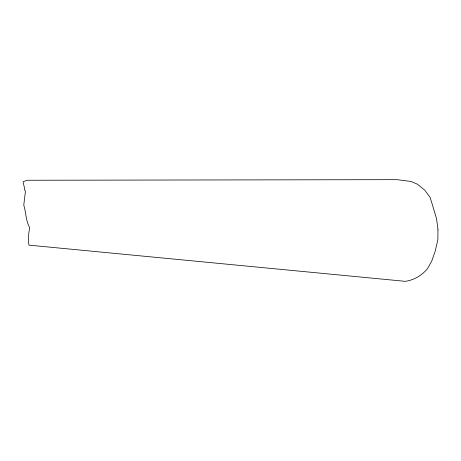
<?xml version="1.0" encoding="UTF-8"?>
<svg xmlns="http://www.w3.org/2000/svg" width="461" height="461" viewBox="0 0 461 461"><rect width="100%" height="100%" fill="white"/><g stroke="black" fill="none" stroke-linecap="round" stroke-linejoin="round"><path stroke-width="0.69" d="M437.95 229.226L437.852 239.847L435.155 251.331L431.767 261.001L427.549 268.613C421.878 275.43 414.232 280.058 405.282 281.337L28.98 245.148C27.741 239.345 28.697 233.381 29.654 227.671C25.666 220.462 26.116 212.561 23.77 205.087L25.453 191.206L24.6 190.03L24.773 189.183L23.05 181.818L27.055 180.257L396.979 179.663L411.039 181.45L417.412 184.198L424.886 190.255L430.021 197.32L430.741 199.348L436.555 218.693L437.95 229.226"/></g></svg>
